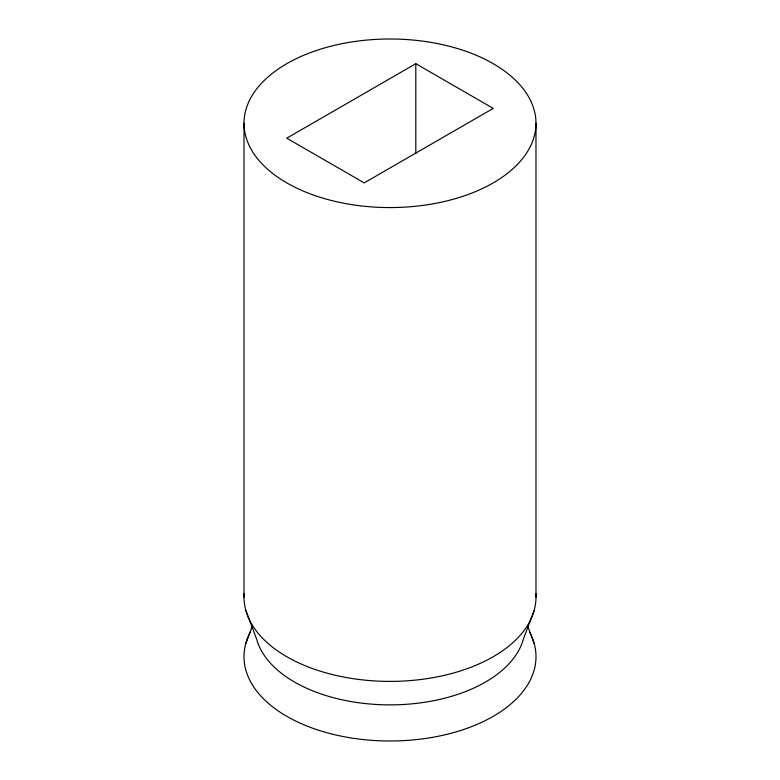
<?xml version="1.0" encoding="UTF-8"?>
<svg xmlns="http://www.w3.org/2000/svg" width="780" height="780" viewBox="0 0 780 780"><rect width="100%" height="100%" fill="white"/><g stroke="black" fill="none" stroke-linecap="round" stroke-linejoin="round"><path stroke-width="1.17" d="M245.807 643.529L252.466 625.794M534.193 610.301L523.38 639.112A135.037 77.961 0 0 1 390 704.876A135.037 77.961 0 0 1 256.62 639.112L245.807 610.301M415.808 63.687L286.767 138.187L364.192 182.891L493.233 108.391L415.808 63.687L415.808 153.699M527.533 625.794L534.193 643.529M535.987 123.289A145.987 84.289 0 0 1 317.002 196.277A145.987 84.289 0 0 1 317.002 50.29A145.987 84.289 0 0 1 535.987 123.289L535.987 597.109M244.013 123.289L244.013 597.109M535.86 593.512A145.987 84.289 0 0 1 390 681.398A145.987 84.289 0 0 1 244.14 593.512M529.425 631.712A145.987 84.289 0 0 1 390 741A145.987 84.289 0 0 1 250.575 631.712"/></g></svg>
